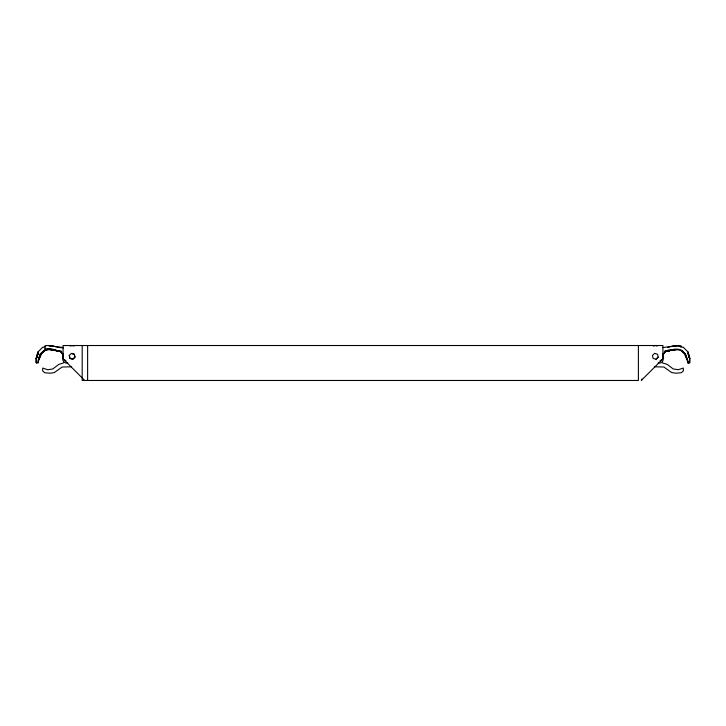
<?xml version="1.0" encoding="UTF-8"?>
<svg xmlns="http://www.w3.org/2000/svg" width="726" height="726" viewBox="0 0 726 726"><rect width="100%" height="100%" fill="white"/><g stroke="black" fill="none" stroke-linecap="round" stroke-linejoin="round"><path stroke-width="1.09" d="M42.571 347.391L37.897 352.028L36.309 358.335L36.3 362.891L38.333 362.8M664.326 352.754L663.11 354.642L662.702 359.198L660.07 360.722M38.061 362.8L38.542 358.68L40.13 354.034L44.25 350.313L49.223 348.979L51.219 349.251M37.979 351.983L36.3 358.254L36.3 362.8L36.3 358.254L38.051 353.362L36.3 358.254L37.362 356.638M38.16 360.822L40.81 353.716L42.852 351.674M38.133 361.875L41.273 353.979L44.468 350.785L49.277 349.496L55.294 350.204M38.895 358.744L40.474 354.352L44.522 350.776M36.309 358.335L38.115 353.353L36.309 358.335L37.516 356.62M39.095 358.825L41.273 353.979M661.522 360.341L660.388 361.484M663.11 354.642L665.243 351.738L669.699 350.295M641.267 380.478L662.248 359.488A2.278 2.278 0 0 0 662.92 357.873L662.92 345.522L63.08 345.522L63.08 357.873A2.278 2.278 0 0 0 63.752 359.488L84.733 380.478M656.014 359.152L658.119 357.138M664.934 351.811C670.216 349.959 676.16 348.607 681.533 350.785L685.525 354.352L687.105 358.744M670.706 346.62L675.643 345.712L680.961 345.712L680.961 347.2M670.534 350.068L672.439 349.505M70.268 346.03L72.137 345.522L73.998 346.03M653.454 346.03L655.324 345.522L657.184 346.03M42.516 347.409L45.702 346.556M666.713 350.749L668.737 350.313M667.82 347.318L669.735 346.91M667.403 350.731L669.49 350.286M666.522 350.576L668.619 350.213M671.868 350.168L665.742 351.202L676.723 349.496L665.479 351.212M63.407 363L58.842 364.361L52.816 368.971L47.671 369.743L42.743 368.073L42.571 370.795L44.713 372.747L50.04 373.228L54.287 372.583L62.118 367.038L71.62 366.793M662.784 347.536L677.167 345.712L683.484 347.409M671.196 346.456L677.177 345.712M61.628 351.23C56.011 351.801 50.775 348.235 45.039 349.487L45.039 345.712C51.428 344.614 57.227 348.053 63.534 347.772M45.039 348.97L52.145 349.034L60.757 351.738L62.89 354.642L63.298 359.198L65.93 360.722M687.667 362.8L689.7 362.891L689.691 358.335L688.103 352.028L683.429 347.391M67.854 363L65.612 363L63.797 362.156L62.953 360.341L62.953 353.435M658.146 363L660.388 363L662.203 362.156L663.047 360.341L663.047 353.435M654.38 366.775L663.882 367.011L671.713 372.565L675.97 373.2L681.287 372.728L683.429 370.777L683.257 368.055L678.329 369.715L673.183 368.944L667.158 364.334L662.593 362.973M664.372 351.23L667.484 351.239L673.51 349.723L665.243 351.738C670.552 349.977 676.333 347.654 681.796 350.322L685.19 353.716L688.393 362.891M48.823 345.712L63.216 347.536M48.833 345.712L54.786 346.456M54.132 350.168L60.258 351.202L49.268 349.496L57.336 350.685M53.588 349.56L55.049 349.968M71.438 353.498L74.233 354.306L74.932 357.138L72.836 359.152L70.032 358.345L69.333 355.513M52.49 349.723L60.757 351.738L58.18 350.939M58.016 350.858L56.338 350.331M59.033 351.175L61.066 351.811M65.612 361.484L64.478 360.341M681.533 350.785L684.727 353.979L688.184 362.891M688.484 356.62L689.691 358.335L687.885 353.353L689.691 358.335M688.638 356.638L689.7 358.254L689.7 362.8M61.674 352.754L62.89 354.642M684.727 353.979L686.905 358.825M689.7 358.254L688.021 351.983M687.458 358.68L687.939 362.8M641.838 378.972L641.838 379.907M638.381 345.522L638.381 380.478L82.192 380.478L82.192 345.522M87.619 345.522L87.619 380.478M71.411 353.38L69.215 355.477L69.941 358.435L72.863 359.279L75.05 357.174L74.324 354.224L71.411 353.38M654.589 353.38L652.402 355.477L653.128 358.435L656.05 359.279L658.237 357.174L657.511 354.224L654.589 353.38"/></g></svg>
